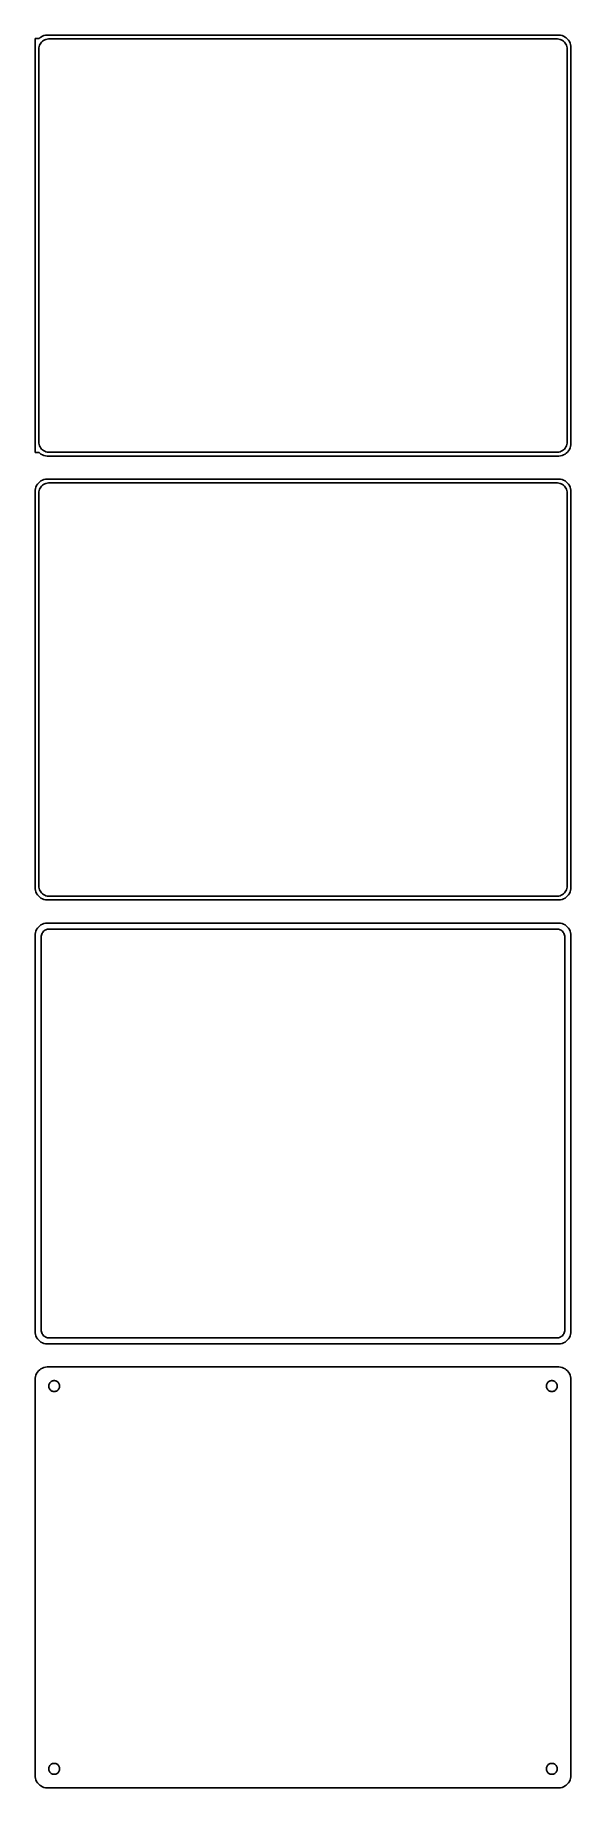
# Model space of a CAD drawing. Header units: metres. Extents: x -105 to 105, y 614 to 1300.
import ezdxf

# ---------------------------------------------------------------- set-up
doc = ezdxf.new("R2010")
doc.units = ezdxf.units.M

msp = doc.modelspace()

# ---------------------------------------------------------------- linework, layer by layer
for p, q in [((-103.4, 1299.15), (-105, 1299.15)), ((-105, 1299.15), (-105, 1136.85)), ((-103.187, 1299.35), (-103.4, 1299.15)), ((-102.679, 1299.72), (-103.187, 1299.35)), ((-102.129, 1300.02), (-102.679, 1299.72)), ((-101.545, 1300.26), (-102.129, 1300.02)), ((-101.643, 1298.38), (-101.203, 1298.62)), ((-100.937, 1300.41), (-101.545, 1300.26)), ((-101.203, 1298.62), (-100.736, 1298.8)), ((-100.314, 1300.49), (-100.937, 1300.41)), ((-100.736, 1298.8), (-100.25, 1298.93)), ((100.314, 1300.49), (-100.314, 1300.49)), ((-100.25, 1298.93), (-99.7512, 1298.99)), ((-99.7512, 1298.99), (99.7512, 1298.99)), ((99.7512, 1298.99), (100.25, 1298.93)), ((100.25, 1298.93), (100.736, 1298.8)), ((100.937, 1300.41), (100.314, 1300.49)), ((100.736, 1298.8), (101.203, 1298.62)), ((101.545, 1300.26), (100.937, 1300.41)), ((101.203, 1298.62), (101.643, 1298.38)), ((102.129, 1300.02), (101.545, 1300.26)), ((102.679, 1299.72), (102.129, 1300.02)), ((103.187, 1299.35), (102.679, 1299.72)), ((103.645, 1298.92), (103.187, 1299.35)), ((104.045, 1298.44), (103.645, 1298.92)), ((104.382, 1297.91), (104.045, 1298.44)), ((-103.5, 1295), (-103.468, 1295.5)), ((-103.5, 1141), (-103.5, 1295)), ((-103.468, 1295.5), (-103.374, 1295.99)), ((-103.374, 1295.99), (-103.219, 1296.47)), ((-103.219, 1296.47), (-103.005, 1296.93)), ((-103.005, 1296.93), (-102.736, 1297.35)), ((-102.736, 1297.35), (-102.416, 1297.74)), ((-102.416, 1297.74), (-102.05, 1298.08)), ((-102.05, 1298.08), (-101.643, 1298.38)), ((101.643, 1298.38), (102.05, 1298.08)), ((102.05, 1298.08), (102.416, 1297.74)), ((102.416, 1297.74), (102.736, 1297.35)), ((102.736, 1297.35), (103.005, 1296.93)), ((103.005, 1296.93), (103.219, 1296.47)), ((103.219, 1296.47), (103.374, 1295.99)), ((103.374, 1295.99), (103.468, 1295.5)), ((103.468, 1295.5), (103.5, 1295)), ((103.5, 1295), (103.5, 1141)), ((104.649, 1297.34), (104.382, 1297.91)), ((104.843, 1296.74), (104.649, 1297.34)), ((104.961, 1296.13), (104.843, 1296.74)), ((105, 1295.5), (104.961, 1296.13)), ((105, 1140.5), (105, 1295.5)), ((-103.468, 1140.5), (-103.5, 1141)), ((-103.374, 1140.01), (-103.468, 1140.5)), ((103.468, 1140.5), (103.374, 1140.01)), ((103.5, 1141), (103.468, 1140.5)), ((104.961, 1139.87), (105, 1140.5)), ((-105, 1136.85), (-103.4, 1136.85)), ((-103.4, 1136.85), (-103.187, 1136.65)), ((-103.219, 1139.53), (-103.374, 1140.01)), ((-103.005, 1139.07), (-103.219, 1139.53)), ((-103.187, 1136.65), (-102.679, 1136.28)), ((-102.736, 1138.65), (-103.005, 1139.07)), ((-102.416, 1138.26), (-102.736, 1138.65)), ((-102.679, 1136.28), (-102.129, 1135.98)), ((-102.05, 1137.92), (-102.416, 1138.26)), ((-102.129, 1135.98), (-101.545, 1135.74)), ((-101.643, 1137.62), (-102.05, 1137.92)), ((-101.203, 1137.38), (-101.643, 1137.62)), ((-101.545, 1135.74), (-100.937, 1135.59)), ((-100.736, 1137.2), (-101.203, 1137.38)), ((-100.937, 1135.59), (-100.314, 1135.51)), ((-100.25, 1137.07), (-100.736, 1137.2)), ((-100.314, 1135.51), (100.314, 1135.51)), ((-99.7512, 1137.01), (-100.25, 1137.07)), ((99.7512, 1137.01), (-99.7512, 1137.01)), ((100.25, 1137.07), (99.7512, 1137.01)), ((100.736, 1137.2), (100.25, 1137.07)), ((100.314, 1135.51), (100.937, 1135.59)), ((101.203, 1137.38), (100.736, 1137.2)), ((100.937, 1135.59), (101.545, 1135.74)), ((101.643, 1137.62), (101.203, 1137.38)), ((101.545, 1135.74), (102.129, 1135.98)), ((102.05, 1137.92), (101.643, 1137.62)), ((102.416, 1138.26), (102.05, 1137.92)), ((102.129, 1135.98), (102.679, 1136.28)), ((102.736, 1138.65), (102.416, 1138.26)), ((102.679, 1136.28), (103.187, 1136.65)), ((103.005, 1139.07), (102.736, 1138.65)), ((103.219, 1139.53), (103.005, 1139.07)), ((103.187, 1136.65), (103.645, 1137.08)), ((103.374, 1140.01), (103.219, 1139.53)), ((103.645, 1137.08), (104.045, 1137.56)), ((104.045, 1137.56), (104.382, 1138.09)), ((104.382, 1138.09), (104.649, 1138.66)), ((104.649, 1138.66), (104.843, 1139.26)), ((104.843, 1139.26), (104.961, 1139.87)), ((-104.961, 1122.13), (-105, 1121.5)), ((-105, 1121.5), (-105, 966.5)), ((-104.843, 1122.74), (-104.961, 1122.13)), ((-104.649, 1123.34), (-104.843, 1122.74)), ((-104.382, 1123.91), (-104.649, 1123.34)), ((-104.045, 1124.44), (-104.382, 1123.91)), ((-103.645, 1124.92), (-104.045, 1124.44)), ((-103.187, 1125.35), (-103.645, 1124.92)), ((-103.5, 1121), (-103.468, 1121.5)), ((-103.5, 967), (-103.5, 1121)), ((-103.468, 1121.5), (-103.374, 1121.99)), ((-103.374, 1121.99), (-103.219, 1122.47)), ((-103.219, 1122.47), (-103.005, 1122.93)), ((-102.679, 1125.72), (-103.187, 1125.35)), ((-103.005, 1122.93), (-102.736, 1123.35)), ((-102.736, 1123.35), (-102.416, 1123.74)), ((-102.129, 1126.02), (-102.679, 1125.72)), ((-102.416, 1123.74), (-102.05, 1124.08)), ((-101.545, 1126.26), (-102.129, 1126.02)), ((-102.05, 1124.08), (-101.643, 1124.38)), ((-101.643, 1124.38), (-101.203, 1124.62)), ((-100.937, 1126.41), (-101.545, 1126.26)), ((-101.203, 1124.62), (-100.736, 1124.8)), ((-100.314, 1126.49), (-100.937, 1126.41)), ((-100.736, 1124.8), (-100.25, 1124.93)), ((100.314, 1126.49), (-100.314, 1126.49)), ((-100.25, 1124.93), (-99.7512, 1124.99)), ((-99.7512, 1124.99), (99.7512, 1124.99)), ((99.7512, 1124.99), (100.25, 1124.93)), ((100.25, 1124.93), (100.736, 1124.8)), ((100.937, 1126.41), (100.314, 1126.49)), ((100.736, 1124.8), (101.203, 1124.62)), ((101.545, 1126.26), (100.937, 1126.41)), ((101.203, 1124.62), (101.643, 1124.38)), ((102.129, 1126.02), (101.545, 1126.26)), ((101.643, 1124.38), (102.05, 1124.08)), ((102.05, 1124.08), (102.416, 1123.74)), ((102.679, 1125.72), (102.129, 1126.02)), ((102.416, 1123.74), (102.736, 1123.35)), ((103.187, 1125.35), (102.679, 1125.72)), ((102.736, 1123.35), (103.005, 1122.93)), ((103.005, 1122.93), (103.219, 1122.47)), ((103.645, 1124.92), (103.187, 1125.35)), ((103.219, 1122.47), (103.374, 1121.99)), ((103.374, 1121.99), (103.468, 1121.5)), ((103.468, 1121.5), (103.5, 1121)), ((103.5, 1121), (103.5, 967)), ((104.045, 1124.44), (103.645, 1124.92)), ((104.382, 1123.91), (104.045, 1124.44)), ((104.649, 1123.34), (104.382, 1123.91)), ((104.843, 1122.74), (104.649, 1123.34)), ((104.961, 1122.13), (104.843, 1122.74)), ((105, 1121.5), (104.961, 1122.13)), ((105, 966.5), (105, 1121.5)), ((-105, 966.5), (-104.961, 965.873)), ((-104.961, 965.873), (-104.843, 965.257)), ((-104.843, 965.257), (-104.649, 964.659)), ((-104.649, 964.659), (-104.382, 964.091)), ((-104.382, 964.091), (-104.045, 963.561)), ((-104.045, 963.561), (-103.645, 963.077)), ((-103.645, 963.077), (-103.187, 962.647)), ((-103.468, 966.499), (-103.5, 967)), ((-103.374, 966.005), (-103.468, 966.499)), ((-103.219, 965.528), (-103.374, 966.005)), ((-103.005, 965.073), (-103.219, 965.528)), ((-103.187, 962.647), (-102.679, 962.278)), ((-102.736, 964.649), (-103.005, 965.073)), ((-102.416, 964.262), (-102.736, 964.649)), ((-102.679, 962.278), (-102.129, 961.976)), ((-102.05, 963.918), (-102.416, 964.262)), ((-102.129, 961.976), (-101.545, 961.745)), ((-101.643, 963.623), (-102.05, 963.918)), ((-101.203, 963.381), (-101.643, 963.623)), ((-100.736, 963.196), (-101.203, 963.381)), ((-100.25, 963.071), (-100.736, 963.196)), ((-99.7512, 963.008), (-100.25, 963.071)), ((99.7512, 963.008), (-99.7512, 963.008)), ((100.25, 963.071), (99.7512, 963.008)), ((100.736, 963.196), (100.25, 963.071)), ((101.203, 963.381), (100.736, 963.196)), ((101.643, 963.623), (101.203, 963.381)), ((101.545, 961.745), (102.129, 961.976)), ((102.05, 963.918), (101.643, 963.623)), ((102.416, 964.262), (102.05, 963.918)), ((102.129, 961.976), (102.679, 962.278)), ((102.736, 964.649), (102.416, 964.262)), ((102.679, 962.278), (103.187, 962.647)), ((103.005, 965.073), (102.736, 964.649)), ((103.219, 965.528), (103.005, 965.073)), ((103.187, 962.647), (103.645, 963.077)), ((103.374, 966.005), (103.219, 965.528)), ((103.468, 966.499), (103.374, 966.005)), ((103.5, 967), (103.468, 966.499)), ((103.645, 963.077), (104.045, 963.561)), ((104.045, 963.561), (104.382, 964.091)), ((104.382, 964.091), (104.649, 964.659)), ((104.649, 964.659), (104.843, 965.257)), ((104.843, 965.257), (104.961, 965.873)), ((104.961, 965.873), (105, 966.5)), ((-101.545, 961.745), (-100.937, 961.589)), ((-100.937, 961.589), (-100.314, 961.51)), ((-100.314, 961.51), (100.314, 961.51)), ((100.314, 961.51), (100.937, 961.589)), ((100.937, 961.589), (101.545, 961.745)), ((-104.961, 948.127), (-105, 947.5)), ((-104.843, 948.743), (-104.961, 948.127)), ((-104.649, 949.341), (-104.843, 948.743)), ((-104.382, 949.909), (-104.649, 949.341)), ((-104.045, 950.439), (-104.382, 949.909)), ((-103.645, 950.923), (-104.045, 950.439)), ((-103.187, 951.353), (-103.645, 950.923)), ((-102.679, 951.722), (-103.187, 951.353)), ((-102.129, 952.024), (-102.679, 951.722)), ((-102.515, 947.774), (-102.394, 948.146)), ((-102.394, 948.146), (-102.228, 948.5)), ((-102.228, 948.5), (-102.018, 948.83)), ((-101.545, 952.255), (-102.129, 952.024)), ((-102.018, 948.83), (-101.769, 949.131)), ((-101.769, 949.131), (-101.484, 949.399)), ((-100.937, 952.411), (-101.545, 952.255)), ((-101.484, 949.399), (-101.168, 949.628)), ((-101.168, 949.628), (-100.825, 949.817)), ((-100.314, 952.49), (-100.937, 952.411)), ((-100.825, 949.817), (-100.462, 949.961)), ((-100.462, 949.961), (-100.083, 950.058)), ((100.314, 952.49), (-100.314, 952.49)), ((-100.083, 950.058), (-99.6955, 950.107)), ((-99.6955, 950.107), (99.6955, 950.107)), ((99.6955, 950.107), (100.083, 950.058)), ((100.083, 950.058), (100.462, 949.961)), ((100.937, 952.411), (100.314, 952.49)), ((100.462, 949.961), (100.825, 949.817)), ((100.825, 949.817), (101.168, 949.628)), ((101.545, 952.255), (100.937, 952.411)), ((101.168, 949.628), (101.484, 949.399)), ((101.484, 949.399), (101.769, 949.131)), ((102.129, 952.024), (101.545, 952.255)), ((101.769, 949.131), (102.018, 948.83)), ((102.018, 948.83), (102.228, 948.5)), ((102.679, 951.722), (102.129, 952.024)), ((102.228, 948.5), (102.394, 948.146)), ((102.394, 948.146), (102.515, 947.774)), ((103.187, 951.353), (102.679, 951.722)), ((103.645, 950.923), (103.187, 951.353)), ((104.045, 950.439), (103.645, 950.923)), ((104.382, 949.909), (104.045, 950.439)), ((104.649, 949.341), (104.382, 949.909)), ((104.843, 948.743), (104.649, 949.341)), ((104.961, 948.127), (104.843, 948.743)), ((105, 947.5), (104.961, 948.127)), ((-105, 947.5), (-105, 792.5)), ((-102.613, 947), (-102.588, 947.39)), ((-102.613, 793), (-102.613, 947)), ((-102.588, 947.39), (-102.515, 947.774)), ((102.515, 947.774), (102.588, 947.39)), ((102.588, 947.39), (102.613, 947)), ((102.613, 947), (102.613, 793)), ((105, 792.5), (105, 947.5)), ((-105, 792.5), (-104.961, 791.873)), ((-104.961, 791.873), (-104.843, 791.257)), ((-104.843, 791.257), (-104.649, 790.659)), ((-104.649, 790.659), (-104.382, 790.091)), ((-104.382, 790.091), (-104.045, 789.561)), ((-102.588, 792.61), (-102.613, 793)), ((-102.515, 792.226), (-102.588, 792.61)), ((-102.394, 791.854), (-102.515, 792.226)), ((-102.228, 791.5), (-102.394, 791.854)), ((-102.018, 791.17), (-102.228, 791.5)), ((-101.769, 790.869), (-102.018, 791.17)), ((-101.484, 790.601), (-101.769, 790.869)), ((-101.168, 790.372), (-101.484, 790.601)), ((-100.825, 790.183), (-101.168, 790.372)), ((-100.462, 790.039), (-100.825, 790.183)), ((-100.083, 789.942), (-100.462, 790.039)), ((100.462, 790.039), (100.083, 789.942)), ((100.825, 790.183), (100.462, 790.039)), ((101.168, 790.372), (100.825, 790.183)), ((101.484, 790.601), (101.168, 790.372)), ((101.769, 790.869), (101.484, 790.601)), ((102.018, 791.17), (101.769, 790.869)), ((102.228, 791.5), (102.018, 791.17)), ((102.394, 791.854), (102.228, 791.5)), ((102.515, 792.226), (102.394, 791.854)), ((102.588, 792.61), (102.515, 792.226)), ((102.613, 793), (102.588, 792.61)), ((104.045, 789.561), (104.382, 790.091)), ((104.382, 790.091), (104.649, 790.659)), ((104.649, 790.659), (104.843, 791.257)), ((104.843, 791.257), (104.961, 791.873)), ((104.961, 791.873), (105, 792.5)), ((-104.045, 789.561), (-103.645, 789.077)), ((-103.645, 789.077), (-103.187, 788.647)), ((-103.187, 788.647), (-102.679, 788.278)), ((-102.679, 788.278), (-102.129, 787.976)), ((-102.129, 787.976), (-101.545, 787.745)), ((-101.545, 787.745), (-100.937, 787.589)), ((-100.937, 787.589), (-100.314, 787.51)), ((-100.314, 787.51), (100.314, 787.51)), ((-99.6955, 789.893), (-100.083, 789.942)), ((99.6955, 789.893), (-99.6955, 789.893)), ((100.083, 789.942), (99.6955, 789.893)), ((100.314, 787.51), (100.937, 787.589)), ((100.937, 787.589), (101.545, 787.745)), ((101.545, 787.745), (102.129, 787.976)), ((102.129, 787.976), (102.679, 788.278)), ((102.679, 788.278), (103.187, 788.647)), ((103.187, 788.647), (103.645, 789.077)), ((103.645, 789.077), (104.045, 789.561)), ((-104.045, 776.439), (-104.382, 775.909)), ((-103.645, 776.923), (-104.045, 776.439)), ((-103.187, 777.353), (-103.645, 776.923)), ((-102.679, 777.722), (-103.187, 777.353)), ((-102.129, 778.024), (-102.679, 777.722)), ((-101.545, 778.255), (-102.129, 778.024)), ((-100.937, 778.411), (-101.545, 778.255)), ((-100.314, 778.49), (-100.937, 778.411)), ((100.314, 778.49), (-100.314, 778.49)), ((100.937, 778.411), (100.314, 778.49)), ((101.545, 778.255), (100.937, 778.411)), ((102.129, 778.024), (101.545, 778.255)), ((102.679, 777.722), (102.129, 778.024)), ((103.187, 777.353), (102.679, 777.722)), ((103.645, 776.923), (103.187, 777.353)), ((104.045, 776.439), (103.645, 776.923)), ((104.382, 775.909), (104.045, 776.439)), ((-104.961, 774.127), (-105, 773.5)), ((-105, 773.5), (-105, 618.5)), ((-104.843, 774.743), (-104.961, 774.127)), ((-104.649, 775.341), (-104.843, 774.743)), ((-104.382, 775.909), (-104.649, 775.341)), ((-99.6353, 771), (-99.6185, 771.268)), ((-99.6185, 770.732), (-99.6353, 771)), ((-99.6185, 771.268), (-99.5682, 771.531)), ((-99.5682, 770.469), (-99.6185, 770.732)), ((-99.5682, 771.531), (-99.4853, 771.786)), ((-99.4853, 770.214), (-99.5682, 770.469)), ((-99.4853, 771.786), (-99.3712, 772.029)), ((-99.3712, 769.971), (-99.4853, 770.214)), ((-99.3712, 772.029), (-99.2275, 772.255)), ((-99.2275, 769.745), (-99.3712, 769.971)), ((-99.2275, 772.255), (-99.0566, 772.462)), ((-99.0566, 769.538), (-99.2275, 769.745)), ((-99.0566, 772.462), (-98.8611, 772.645)), ((-98.8611, 769.355), (-99.0566, 769.538)), ((-98.8611, 772.645), (-98.6441, 772.803)), ((-98.6441, 772.803), (-98.4092, 772.932)), ((-98.4092, 772.932), (-98.1598, 773.031)), ((-98.1598, 773.031), (-97.9001, 773.097)), ((-97.9001, 773.097), (-97.6341, 773.131)), ((-97.6341, 773.131), (-97.3659, 773.131)), ((-97.3659, 773.131), (-97.0999, 773.097)), ((-97.0999, 773.097), (-96.8401, 773.031)), ((-96.8401, 773.031), (-96.5908, 772.932)), ((-96.5908, 772.932), (-96.3559, 772.803)), ((-96.3559, 772.803), (-96.1389, 772.645)), ((-96.1389, 772.645), (-95.9434, 772.462)), ((-95.9434, 769.538), (-96.1389, 769.355)), ((-95.9434, 772.462), (-95.7725, 772.255)), ((-95.7725, 769.745), (-95.9434, 769.538)), ((-95.7725, 772.255), (-95.6288, 772.029)), ((-95.6288, 769.971), (-95.7725, 769.745)), ((-95.6288, 772.029), (-95.5146, 771.786)), ((-95.5146, 770.214), (-95.6288, 769.971)), ((-95.5146, 771.786), (-95.4318, 771.531)), ((-95.4318, 770.469), (-95.5146, 770.214)), ((-95.4318, 771.531), (-95.3815, 771.268)), ((-95.3815, 770.732), (-95.4318, 770.469)), ((-95.3815, 771.268), (-95.3647, 771)), ((-95.3647, 771), (-95.3815, 770.732)), ((95.3647, 771), (95.3815, 771.268)), ((95.3815, 770.732), (95.3647, 771)), ((95.3815, 771.268), (95.4318, 771.531)), ((95.4318, 770.469), (95.3815, 770.732)), ((95.4318, 771.531), (95.5146, 771.786)), ((95.5146, 770.214), (95.4318, 770.469)), ((95.5146, 771.786), (95.6288, 772.029)), ((95.6288, 769.971), (95.5146, 770.214)), ((95.6288, 772.029), (95.7725, 772.255)), ((95.7725, 769.745), (95.6288, 769.971)), ((95.7725, 772.255), (95.9434, 772.462)), ((95.9434, 769.538), (95.7725, 769.745)), ((95.9434, 772.462), (96.1389, 772.645)), ((96.1389, 769.355), (95.9434, 769.538)), ((96.1389, 772.645), (96.3559, 772.803)), ((96.3559, 772.803), (96.5908, 772.932)), ((96.5908, 772.932), (96.8401, 773.031)), ((96.8401, 773.031), (97.0999, 773.097)), ((97.0999, 773.097), (97.3659, 773.131)), ((97.3659, 773.131), (97.6341, 773.131)), ((97.6341, 773.131), (97.9001, 773.097)), ((97.9001, 773.097), (98.1598, 773.031)), ((98.1598, 773.031), (98.4092, 772.932)), ((98.4092, 772.932), (98.6441, 772.803)), ((98.6441, 772.803), (98.8611, 772.645)), ((98.8611, 772.645), (99.0566, 772.462)), ((99.0566, 769.538), (98.8611, 769.355)), ((99.0566, 772.462), (99.2275, 772.255)), ((99.2275, 769.745), (99.0566, 769.538)), ((99.2275, 772.255), (99.3712, 772.029)), ((99.3712, 769.971), (99.2275, 769.745)), ((99.3712, 772.029), (99.4853, 771.786)), ((99.4853, 770.214), (99.3712, 769.971)), ((99.4853, 771.786), (99.5682, 771.531)), ((99.5682, 770.469), (99.4853, 770.214)), ((99.5682, 771.531), (99.6185, 771.268)), ((99.6185, 770.732), (99.5682, 770.469)), ((99.6185, 771.268), (99.6353, 771)), ((99.6353, 771), (99.6185, 770.732)), ((104.649, 775.341), (104.382, 775.909)), ((104.843, 774.743), (104.649, 775.341)), ((104.961, 774.127), (104.843, 774.743)), ((105, 773.5), (104.961, 774.127)), ((105, 618.5), (105, 773.5)), ((-98.6441, 769.197), (-98.8611, 769.355)), ((-98.4092, 769.068), (-98.6441, 769.197)), ((-98.1598, 768.969), (-98.4092, 769.068)), ((-97.9001, 768.903), (-98.1598, 768.969)), ((-97.6341, 768.869), (-97.9001, 768.903)), ((-97.3659, 768.869), (-97.6341, 768.869)), ((-97.0999, 768.903), (-97.3659, 768.869)), ((-96.8401, 768.969), (-97.0999, 768.903)), ((-96.5908, 769.068), (-96.8401, 768.969)), ((-96.3559, 769.197), (-96.5908, 769.068)), ((-96.1389, 769.355), (-96.3559, 769.197)), ((96.3559, 769.197), (96.1389, 769.355)), ((96.5908, 769.068), (96.3559, 769.197)), ((96.8401, 768.969), (96.5908, 769.068)), ((97.0999, 768.903), (96.8401, 768.969)), ((97.3659, 768.869), (97.0999, 768.903)), ((97.6341, 768.869), (97.3659, 768.869)), ((97.9001, 768.903), (97.6341, 768.869)), ((98.1598, 768.969), (97.9001, 768.903)), ((98.4092, 769.068), (98.1598, 768.969)), ((98.6441, 769.197), (98.4092, 769.068)), ((98.8611, 769.355), (98.6441, 769.197)), ((-105, 618.5), (-104.961, 617.873)), ((-99.6353, 621), (-99.6185, 621.268)), ((-99.6185, 620.732), (-99.6353, 621)), ((-99.6185, 621.268), (-99.5682, 621.531)), ((-99.5682, 620.469), (-99.6185, 620.732)), ((-99.5682, 621.531), (-99.4853, 621.786)), ((-99.4853, 620.214), (-99.5682, 620.469)), ((-99.4853, 621.786), (-99.3712, 622.029)), ((-99.3712, 619.971), (-99.4853, 620.214)), ((-99.3712, 622.029), (-99.2275, 622.255)), ((-99.2275, 619.745), (-99.3712, 619.971)), ((-99.2275, 622.255), (-99.0566, 622.462)), ((-99.0566, 619.538), (-99.2275, 619.745)), ((-99.0566, 622.462), (-98.8611, 622.645)), ((-98.8611, 619.355), (-99.0566, 619.538)), ((-98.8611, 622.645), (-98.6441, 622.803)), ((-98.6441, 619.197), (-98.8611, 619.355)), ((-98.6441, 622.803), (-98.4092, 622.932)), ((-98.4092, 619.068), (-98.6441, 619.197)), ((-98.4092, 622.932), (-98.1598, 623.031)), ((-98.1598, 618.969), (-98.4092, 619.068)), ((-98.1598, 623.031), (-97.9001, 623.097)), ((-97.9001, 618.903), (-98.1598, 618.969)), ((-97.9001, 623.097), (-97.6341, 623.131)), ((-97.6341, 618.869), (-97.9001, 618.903)), ((-97.6341, 623.131), (-97.3659, 623.131)), ((-97.3659, 618.869), (-97.6341, 618.869)), ((-97.3659, 623.131), (-97.0999, 623.097)), ((-97.0999, 618.903), (-97.3659, 618.869)), ((-97.0999, 623.097), (-96.8401, 623.031)), ((-96.8401, 618.969), (-97.0999, 618.903)), ((-96.8401, 623.031), (-96.5908, 622.932)), ((-96.5908, 619.068), (-96.8401, 618.969)), ((-96.5908, 622.932), (-96.3559, 622.803)), ((-96.3559, 619.197), (-96.5908, 619.068)), ((-96.3559, 622.803), (-96.1389, 622.645)), ((-96.1389, 619.355), (-96.3559, 619.197)), ((-96.1389, 622.645), (-95.9434, 622.462)), ((-95.9434, 619.538), (-96.1389, 619.355)), ((-95.9434, 622.462), (-95.7725, 622.255)), ((-95.7725, 619.745), (-95.9434, 619.538)), ((-95.7725, 622.255), (-95.6288, 622.029)), ((-95.6288, 619.971), (-95.7725, 619.745)), ((-95.6288, 622.029), (-95.5146, 621.786)), ((-95.5146, 620.214), (-95.6288, 619.971)), ((-95.5146, 621.786), (-95.4318, 621.531)), ((-95.4318, 620.469), (-95.5146, 620.214)), ((-95.4318, 621.531), (-95.3815, 621.268)), ((-95.3815, 620.732), (-95.4318, 620.469)), ((-95.3815, 621.268), (-95.3647, 621)), ((-95.3647, 621), (-95.3815, 620.732)), ((95.3647, 621), (95.3815, 621.268)), ((95.3815, 620.732), (95.3647, 621)), ((95.3815, 621.268), (95.4318, 621.531)), ((95.4318, 620.469), (95.3815, 620.732)), ((95.4318, 621.531), (95.5146, 621.786)), ((95.5146, 620.214), (95.4318, 620.469)), ((95.5146, 621.786), (95.6288, 622.029)), ((95.6288, 619.971), (95.5146, 620.214)), ((95.6288, 622.029), (95.7725, 622.255)), ((95.7725, 619.745), (95.6288, 619.971)), ((95.7725, 622.255), (95.9434, 622.462)), ((95.9434, 619.538), (95.7725, 619.745)), ((95.9434, 622.462), (96.1389, 622.645)), ((96.1389, 619.355), (95.9434, 619.538)), ((96.1389, 622.645), (96.3559, 622.803)), ((96.3559, 619.197), (96.1389, 619.355)), ((96.3559, 622.803), (96.5908, 622.932)), ((96.5908, 619.068), (96.3559, 619.197)), ((96.5908, 622.932), (96.8401, 623.031)), ((96.8401, 618.969), (96.5908, 619.068)), ((96.8401, 623.031), (97.0999, 623.097)), ((97.0999, 618.903), (96.8401, 618.969)), ((97.0999, 623.097), (97.3659, 623.131)), ((97.3659, 618.869), (97.0999, 618.903)), ((97.3659, 623.131), (97.6341, 623.131)), ((97.6341, 618.869), (97.3659, 618.869)), ((97.6341, 623.131), (97.9001, 623.097)), ((97.9001, 618.903), (97.6341, 618.869)), ((97.9001, 623.097), (98.1598, 623.031)), ((98.1598, 618.969), (97.9001, 618.903)), ((98.1598, 623.031), (98.4092, 622.932)), ((98.4092, 619.068), (98.1598, 618.969)), ((98.4092, 622.932), (98.6441, 622.803)), ((98.6441, 619.197), (98.4092, 619.068)), ((98.6441, 622.803), (98.8611, 622.645)), ((98.8611, 619.355), (98.6441, 619.197)), ((98.8611, 622.645), (99.0566, 622.462)), ((99.0566, 619.538), (98.8611, 619.355)), ((99.0566, 622.462), (99.2275, 622.255)), ((99.2275, 619.745), (99.0566, 619.538)), ((99.2275, 622.255), (99.3712, 622.029)), ((99.3712, 619.971), (99.2275, 619.745)), ((99.3712, 622.029), (99.4853, 621.786)), ((99.4853, 620.214), (99.3712, 619.971)), ((99.4853, 621.786), (99.5682, 621.531)), ((99.5682, 620.469), (99.4853, 620.214)), ((99.5682, 621.531), (99.6185, 621.268)), ((99.6185, 620.732), (99.5682, 620.469)), ((99.6185, 621.268), (99.6353, 621)), ((99.6353, 621), (99.6185, 620.732)), ((104.961, 617.873), (105, 618.5)), ((-104.961, 617.873), (-104.843, 617.257)), ((-104.843, 617.257), (-104.649, 616.659)), ((-104.649, 616.659), (-104.382, 616.091)), ((-104.382, 616.091), (-104.045, 615.561)), ((-104.045, 615.561), (-103.645, 615.077)), ((-103.645, 615.077), (-103.187, 614.647)), ((-103.187, 614.647), (-102.679, 614.278)), ((-102.679, 614.278), (-102.129, 613.976)), ((-102.129, 613.976), (-101.545, 613.745)), ((-101.545, 613.745), (-100.937, 613.589)), ((-100.937, 613.589), (-100.314, 613.51)), ((-100.314, 613.51), (100.314, 613.51)), ((100.314, 613.51), (100.937, 613.589)), ((100.937, 613.589), (101.545, 613.745)), ((101.545, 613.745), (102.129, 613.976)), ((102.129, 613.976), (102.679, 614.278)), ((102.679, 614.278), (103.187, 614.647)), ((103.187, 614.647), (103.645, 615.077)), ((103.645, 615.077), (104.045, 615.561)), ((104.045, 615.561), (104.382, 616.091)), ((104.382, 616.091), (104.649, 616.659)), ((104.649, 616.659), (104.843, 617.257)), ((104.843, 617.257), (104.961, 617.873))]:
    msp.add_line(p, q)

doc.saveas('drawing.dxf')
